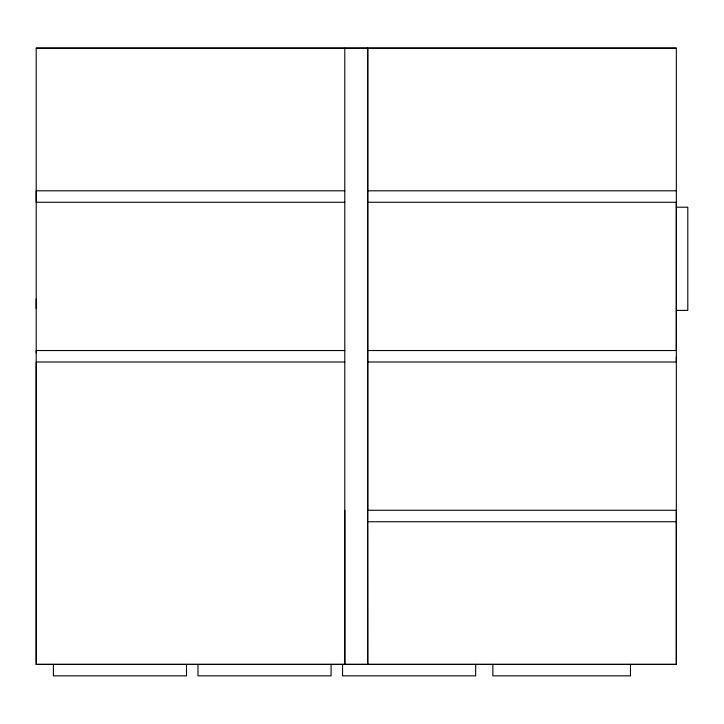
<?xml version="1.0" encoding="UTF-8"?>
<svg xmlns="http://www.w3.org/2000/svg" width="724" height="724" viewBox="0 0 724 724"><rect width="100%" height="100%" fill="white"/><g stroke="black" fill="none" stroke-linecap="round" stroke-linejoin="round"><path stroke-width="1.09" d="M676.307 357.086L676.307 362L367.738 362M197.842 664.379L36.2 664.379L36.2 48.155L676.334 48.155L676.334 664.379L197.978 664.379L197.978 675.845L331.085 675.845L331.085 664.379M36.2 48.155L676.334 48.155M344.796 190.801L36.2 190.801L36.227 202.268L344.796 202.268M367.738 190.801L676.334 190.801M367.738 202.268L676.334 202.268L676.307 350.534L367.738 350.534M676.334 207.2L687.8 207.2L687.8 310.397L676.334 310.397M344.796 350.534L36.227 350.534L36.227 352.986M344.796 362L36.227 362L36.2 664.379L676.334 664.379L676.307 510.266L367.62 510.266L367.738 664.261L367.738 48.255L367.738 510.266M367.738 521.732L676.316 521.732M344.796 510.266L344.796 664.261L344.796 48.264M36.209 298.931L36.209 308.614M630.468 664.379L630.468 675.845L492.863 675.845L492.863 664.379M475.668 664.379L475.668 675.845L342.552 675.845L342.552 664.379M186.511 664.379L186.511 675.845L53.404 675.845L53.404 664.379"/></g></svg>
